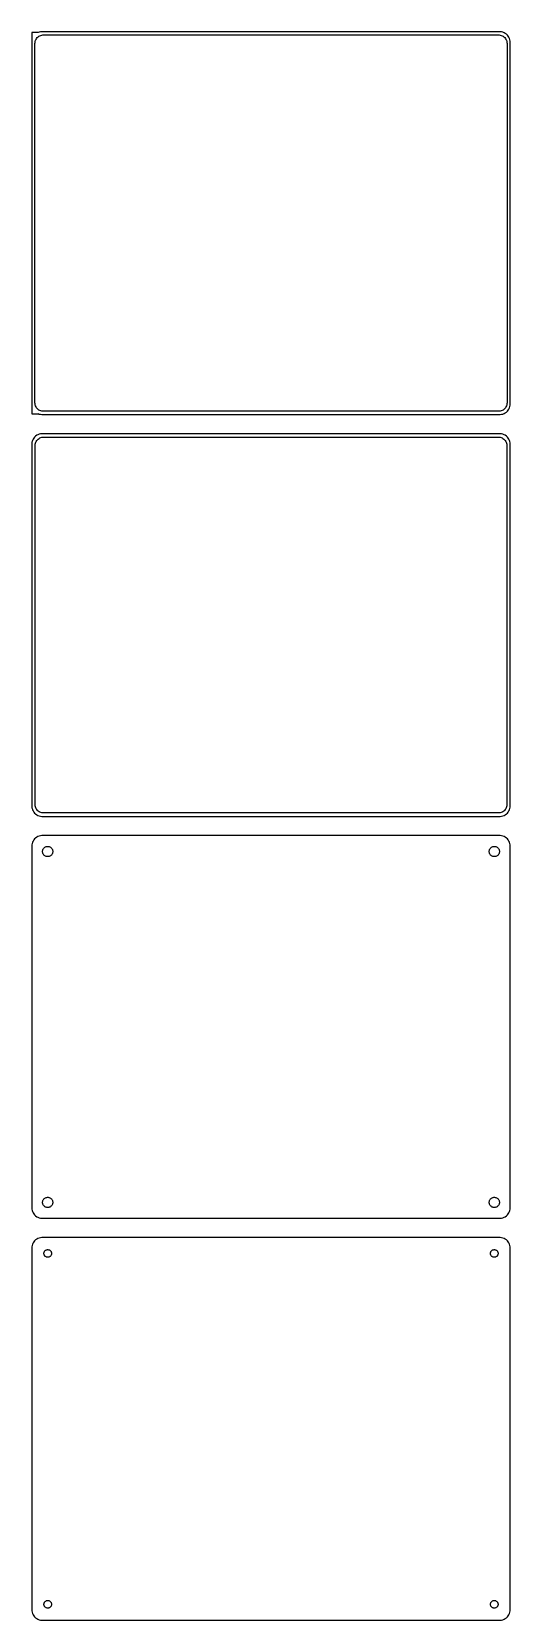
# Model space of a CAD drawing. Header units: metres. Extents: x -112 to 112, y 477 to 1224.
import ezdxf

# ---------------------------------------------------------------- set-up
doc = ezdxf.new("R2010")
doc.units = ezdxf.units.M

msp = doc.modelspace()

# ---------------------------------------------------------------- linework, layer by layer
for p, q in [((-109.5, 1223.61), (-112.5, 1223.61)), ((-112.5, 1223.61), (-112.5, 1044.39)), ((-111, 1218.5), (-110.968, 1219)), ((-111, 1049.5), (-111, 1218.5)), ((-110.968, 1219), (-110.874, 1219.49)), ((-110.874, 1219.49), (-110.719, 1219.97)), ((-110.719, 1219.97), (-110.505, 1220.43)), ((-110.505, 1220.43), (-110.236, 1220.85)), ((-110.236, 1220.85), (-109.916, 1221.24)), ((-109.916, 1221.24), (-109.55, 1221.58)), ((-109.55, 1221.58), (-109.143, 1221.88)), ((-109.045, 1223.76), (-109.5, 1223.58)), ((-109.5, 1223.58), (-109.5, 1223.61)), ((-109.143, 1221.88), (-108.703, 1222.12)), ((-108.437, 1223.91), (-109.045, 1223.76)), ((-108.703, 1222.12), (-108.236, 1222.3)), ((-107.814, 1223.99), (-108.437, 1223.91)), ((-108.236, 1222.3), (-107.75, 1222.43)), ((107.814, 1223.99), (-107.814, 1223.99)), ((-107.75, 1222.43), (-107.251, 1222.49)), ((-107.251, 1222.49), (107.251, 1222.49)), ((107.251, 1222.49), (107.75, 1222.43)), ((107.75, 1222.43), (108.236, 1222.3)), ((108.437, 1223.91), (107.814, 1223.99)), ((108.236, 1222.3), (108.703, 1222.12)), ((109.045, 1223.76), (108.437, 1223.91)), ((108.703, 1222.12), (109.143, 1221.88)), ((109.629, 1223.52), (109.045, 1223.76)), ((109.143, 1221.88), (109.55, 1221.58)), ((109.55, 1221.58), (109.916, 1221.24)), ((110.179, 1223.22), (109.629, 1223.52)), ((109.916, 1221.24), (110.236, 1220.85)), ((110.687, 1222.85), (110.179, 1223.22)), ((110.236, 1220.85), (110.505, 1220.43)), ((110.505, 1220.43), (110.719, 1219.97)), ((111.145, 1222.42), (110.687, 1222.85)), ((110.719, 1219.97), (110.874, 1219.49)), ((110.874, 1219.49), (110.968, 1219)), ((110.968, 1219), (111, 1218.5)), ((111, 1218.5), (111, 1049.5)), ((111.545, 1221.94), (111.145, 1222.42)), ((111.882, 1221.41), (111.545, 1221.94)), ((112.149, 1220.84), (111.882, 1221.41)), ((112.343, 1220.24), (112.149, 1220.84)), ((112.461, 1219.63), (112.343, 1220.24)), ((112.5, 1219), (112.461, 1219.63)), ((112.5, 1049), (112.5, 1219)), ((-110.968, 1049), (-111, 1049.5)), ((-110.874, 1048.51), (-110.968, 1049)), ((-110.719, 1048.03), (-110.874, 1048.51)), ((-110.505, 1047.57), (-110.719, 1048.03)), ((-110.236, 1047.15), (-110.505, 1047.57)), ((-109.916, 1046.76), (-110.236, 1047.15)), ((-109.55, 1046.42), (-109.916, 1046.76)), ((-109.143, 1046.12), (-109.55, 1046.42)), ((-108.703, 1045.88), (-109.143, 1046.12)), ((-108.236, 1045.7), (-108.703, 1045.88)), ((108.703, 1045.88), (108.236, 1045.7)), ((109.143, 1046.12), (108.703, 1045.88)), ((109.55, 1046.42), (109.143, 1046.12)), ((109.916, 1046.76), (109.55, 1046.42)), ((110.236, 1047.15), (109.916, 1046.76)), ((110.505, 1047.57), (110.236, 1047.15)), ((110.719, 1048.03), (110.505, 1047.57)), ((110.874, 1048.51), (110.719, 1048.03)), ((110.968, 1049), (110.874, 1048.51)), ((111, 1049.5), (110.968, 1049)), ((111.145, 1045.58), (111.545, 1046.06)), ((111.545, 1046.06), (111.882, 1046.59)), ((111.882, 1046.59), (112.149, 1047.16)), ((112.149, 1047.16), (112.343, 1047.76)), ((112.343, 1047.76), (112.461, 1048.37)), ((112.461, 1048.37), (112.5, 1049)), ((-112.5, 1044.39), (-109.5, 1044.39)), ((-109.5, 1044.39), (-109.5, 1044.42)), ((-109.5, 1044.42), (-109.045, 1044.24)), ((-109.045, 1044.24), (-108.437, 1044.09)), ((-108.437, 1044.09), (-107.814, 1044.01)), ((-107.75, 1045.57), (-108.236, 1045.7)), ((-107.814, 1044.01), (107.814, 1044.01)), ((-107.251, 1045.51), (-107.75, 1045.57)), ((107.251, 1045.51), (-107.251, 1045.51)), ((107.75, 1045.57), (107.251, 1045.51)), ((108.236, 1045.7), (107.75, 1045.57)), ((107.814, 1044.01), (108.437, 1044.09)), ((108.437, 1044.09), (109.045, 1044.24)), ((109.045, 1044.24), (109.629, 1044.48)), ((109.629, 1044.48), (110.179, 1044.78)), ((110.179, 1044.78), (110.687, 1045.15)), ((110.687, 1045.15), (111.145, 1045.58)), ((-112.4, 1030.94), (-112.5, 1030.94)), ((-112.5, 1030.94), (-112.5, 859.056)), ((-112.343, 1031.24), (-112.4, 1030.94)), ((-112.149, 1031.84), (-112.343, 1031.24)), ((-111.882, 1032.41), (-112.149, 1031.84)), ((-111.545, 1032.94), (-111.882, 1032.41)), ((-111.145, 1033.42), (-111.545, 1032.94)), ((-110.687, 1033.85), (-111.145, 1033.42)), ((-110.751, 1030.46), (-110.601, 1030.93)), ((-110.179, 1034.22), (-110.687, 1033.85)), ((-110.601, 1030.93), (-110.394, 1031.37)), ((-110.394, 1031.37), (-110.133, 1031.78)), ((-109.629, 1034.52), (-110.179, 1034.22)), ((-110.133, 1031.78), (-109.823, 1032.15)), ((-109.823, 1032.15), (-109.469, 1032.48)), ((-109.045, 1034.76), (-109.629, 1034.52)), ((-109.469, 1032.48), (-109.075, 1032.77)), ((-109.075, 1032.77), (-108.649, 1033)), ((-108.437, 1034.91), (-109.045, 1034.76)), ((-108.649, 1033), (-108.197, 1033.18)), ((-107.814, 1034.99), (-108.437, 1034.91)), ((-108.197, 1033.18), (-107.726, 1033.3)), ((107.814, 1034.99), (-107.814, 1034.99)), ((-107.726, 1033.3), (-107.243, 1033.36)), ((-107.243, 1033.36), (107.243, 1033.36)), ((107.243, 1033.36), (107.726, 1033.3)), ((107.726, 1033.3), (108.197, 1033.18)), ((108.437, 1034.91), (107.814, 1034.99)), ((108.197, 1033.18), (108.649, 1033)), ((109.045, 1034.76), (108.437, 1034.91)), ((108.649, 1033), (109.075, 1032.77)), ((109.629, 1034.52), (109.045, 1034.76)), ((109.075, 1032.77), (109.469, 1032.48)), ((109.469, 1032.48), (109.823, 1032.15)), ((110.179, 1034.22), (109.629, 1034.52)), ((109.823, 1032.15), (110.133, 1031.78)), ((110.133, 1031.78), (110.394, 1031.37)), ((110.687, 1033.85), (110.179, 1034.22)), ((110.394, 1031.37), (110.601, 1030.93)), ((110.601, 1030.93), (110.751, 1030.46)), ((111.145, 1033.42), (110.687, 1033.85)), ((111.545, 1032.94), (111.145, 1033.42)), ((111.882, 1032.41), (111.545, 1032.94)), ((112.149, 1031.84), (111.882, 1032.41)), ((112.343, 1031.24), (112.149, 1031.84)), ((112.461, 1030.63), (112.343, 1031.24)), ((-110.873, 1029.5), (-110.842, 1029.99)), ((-110.873, 860.5), (-110.873, 1029.5)), ((-110.842, 1029.99), (-110.751, 1030.46)), ((110.751, 1030.46), (110.842, 1029.99)), ((110.842, 1029.99), (110.873, 1029.5)), ((110.873, 1029.5), (110.873, 860.5)), ((112.5, 1030), (112.461, 1030.63)), ((112.5, 860), (112.5, 1030)), ((-112.5, 859.056), (-112.4, 859.056)), ((-112.4, 859.056), (-112.343, 858.757)), ((-110.842, 860.015), (-110.873, 860.5)), ((-110.751, 859.537), (-110.842, 860.015)), ((-110.601, 859.074), (-110.751, 859.537)), ((-110.394, 858.634), (-110.601, 859.074)), ((110.601, 859.074), (110.394, 858.634)), ((110.751, 859.537), (110.601, 859.074)), ((110.842, 860.015), (110.751, 859.537)), ((110.873, 860.5), (110.842, 860.015)), ((112.343, 858.757), (112.461, 859.373)), ((112.461, 859.373), (112.5, 860)), ((-112.343, 858.757), (-112.149, 858.159)), ((-112.149, 858.159), (-111.882, 857.591)), ((-111.882, 857.591), (-111.545, 857.061)), ((-111.545, 857.061), (-111.145, 856.577)), ((-111.145, 856.577), (-110.687, 856.147)), ((-110.687, 856.147), (-110.179, 855.778)), ((-110.133, 858.224), (-110.394, 858.634)), ((-110.179, 855.778), (-109.629, 855.476)), ((-109.823, 857.849), (-110.133, 858.224)), ((-109.469, 857.516), (-109.823, 857.849)), ((-109.629, 855.476), (-109.045, 855.245)), ((-109.075, 857.23), (-109.469, 857.516)), ((-108.649, 856.996), (-109.075, 857.23)), ((-109.045, 855.245), (-108.437, 855.089)), ((-108.197, 856.817), (-108.649, 856.996)), ((-108.437, 855.089), (-107.814, 855.01)), ((-107.726, 856.696), (-108.197, 856.817)), ((-107.814, 855.01), (107.814, 855.01)), ((-107.243, 856.635), (-107.726, 856.696)), ((107.243, 856.635), (-107.243, 856.635)), ((107.726, 856.696), (107.243, 856.635)), ((108.197, 856.817), (107.726, 856.696)), ((107.814, 855.01), (108.437, 855.089)), ((108.649, 856.996), (108.197, 856.817)), ((108.437, 855.089), (109.045, 855.245)), ((109.075, 857.23), (108.649, 856.996)), ((109.045, 855.245), (109.629, 855.476)), ((109.469, 857.516), (109.075, 857.23)), ((109.823, 857.849), (109.469, 857.516)), ((109.629, 855.476), (110.179, 855.778)), ((110.133, 858.224), (109.823, 857.849)), ((110.394, 858.634), (110.133, 858.224)), ((110.179, 855.778), (110.687, 856.147)), ((110.687, 856.147), (111.145, 856.577)), ((111.145, 856.577), (111.545, 857.061)), ((111.545, 857.061), (111.882, 857.591)), ((111.882, 857.591), (112.149, 858.159)), ((112.149, 858.159), (112.343, 858.757)), ((-111.145, 844.423), (-111.545, 843.939)), ((-110.687, 844.853), (-111.145, 844.423)), ((-110.179, 845.222), (-110.687, 844.853)), ((-109.629, 845.524), (-110.179, 845.222)), ((-109.045, 845.755), (-109.629, 845.524)), ((-108.437, 845.911), (-109.045, 845.755)), ((-107.814, 845.99), (-108.437, 845.911)), ((107.814, 845.99), (-107.814, 845.99)), ((108.437, 845.911), (107.814, 845.99)), ((109.045, 845.755), (108.437, 845.911)), ((109.629, 845.524), (109.045, 845.755)), ((110.179, 845.222), (109.629, 845.524)), ((110.687, 844.853), (110.179, 845.222)), ((111.145, 844.423), (110.687, 844.853)), ((111.545, 843.939), (111.145, 844.423)), ((-112.461, 841.627), (-112.5, 841)), ((-112.5, 841), (-112.5, 671)), ((-112.343, 842.243), (-112.461, 841.627)), ((-112.149, 842.841), (-112.343, 842.243)), ((-111.882, 843.409), (-112.149, 842.841)), ((-111.545, 843.939), (-111.882, 843.409)), ((-107.4, 838.5), (-107.381, 838.801)), ((-107.381, 838.199), (-107.4, 838.5)), ((-107.381, 838.801), (-107.325, 839.097)), ((-107.325, 837.903), (-107.381, 838.199)), ((-107.325, 839.097), (-107.231, 839.383)), ((-107.231, 837.617), (-107.325, 837.903)), ((-107.231, 839.383), (-107.103, 839.656)), ((-107.103, 837.344), (-107.231, 837.617)), ((-107.103, 839.656), (-106.942, 839.911)), ((-106.942, 837.089), (-107.103, 837.344)), ((-106.942, 839.911), (-106.75, 840.143)), ((-106.75, 836.857), (-106.942, 837.089)), ((-106.75, 840.143), (-106.53, 840.349)), ((-106.53, 836.651), (-106.75, 836.857)), ((-106.53, 840.349), (-106.286, 840.526)), ((-106.286, 836.474), (-106.53, 836.651)), ((-106.286, 840.526), (-106.022, 840.672)), ((-106.022, 840.672), (-105.742, 840.783)), ((-105.742, 840.783), (-105.45, 840.857)), ((-105.45, 840.857), (-105.151, 840.895)), ((-105.151, 840.895), (-104.849, 840.895)), ((-104.849, 840.895), (-104.55, 840.857)), ((-104.55, 840.857), (-104.258, 840.783)), ((-104.258, 840.783), (-103.978, 840.672)), ((-103.978, 840.672), (-103.714, 840.526)), ((-103.714, 840.526), (-103.47, 840.349)), ((-103.47, 836.651), (-103.714, 836.474)), ((-103.47, 840.349), (-103.25, 840.143)), ((-103.25, 836.857), (-103.47, 836.651)), ((-103.25, 840.143), (-103.058, 839.911)), ((-103.058, 837.089), (-103.25, 836.857)), ((-103.058, 839.911), (-102.897, 839.656)), ((-102.897, 837.344), (-103.058, 837.089)), ((-102.897, 839.656), (-102.769, 839.383)), ((-102.769, 837.617), (-102.897, 837.344)), ((-102.769, 839.383), (-102.675, 839.097)), ((-102.675, 837.903), (-102.769, 837.617)), ((-102.675, 839.097), (-102.619, 838.801)), ((-102.619, 838.199), (-102.675, 837.903)), ((-102.619, 838.801), (-102.6, 838.5)), ((-102.6, 838.5), (-102.619, 838.199)), ((102.6, 838.5), (102.619, 838.801)), ((102.619, 838.199), (102.6, 838.5)), ((102.619, 838.801), (102.675, 839.097)), ((102.675, 837.903), (102.619, 838.199)), ((102.675, 839.097), (102.769, 839.383)), ((102.769, 837.617), (102.675, 837.903)), ((102.769, 839.383), (102.897, 839.656)), ((102.897, 837.344), (102.769, 837.617)), ((102.897, 839.656), (103.058, 839.911)), ((103.058, 837.089), (102.897, 837.344)), ((103.058, 839.911), (103.25, 840.143)), ((103.25, 836.857), (103.058, 837.089)), ((103.25, 840.143), (103.47, 840.349)), ((103.47, 836.651), (103.25, 836.857)), ((103.47, 840.349), (103.714, 840.526)), ((103.714, 836.474), (103.47, 836.651)), ((103.714, 840.526), (103.978, 840.672)), ((103.978, 840.672), (104.258, 840.783)), ((104.258, 840.783), (104.55, 840.857)), ((104.55, 840.857), (104.849, 840.895)), ((104.849, 840.895), (105.151, 840.895)), ((105.151, 840.895), (105.45, 840.857)), ((105.45, 840.857), (105.742, 840.783)), ((105.742, 840.783), (106.022, 840.672)), ((106.022, 840.672), (106.286, 840.526)), ((106.286, 840.526), (106.53, 840.349)), ((106.53, 836.651), (106.286, 836.474)), ((106.53, 840.349), (106.75, 840.143)), ((106.75, 836.857), (106.53, 836.651)), ((106.75, 840.143), (106.942, 839.911)), ((106.942, 837.089), (106.75, 836.857)), ((106.942, 839.911), (107.103, 839.656)), ((107.103, 837.344), (106.942, 837.089)), ((107.103, 839.656), (107.231, 839.383)), ((107.231, 837.617), (107.103, 837.344)), ((107.231, 839.383), (107.325, 839.097)), ((107.325, 837.903), (107.231, 837.617)), ((107.325, 839.097), (107.381, 838.801)), ((107.381, 838.199), (107.325, 837.903)), ((107.381, 838.801), (107.4, 838.5)), ((107.4, 838.5), (107.381, 838.199)), ((111.882, 843.409), (111.545, 843.939)), ((112.149, 842.841), (111.882, 843.409)), ((112.343, 842.243), (112.149, 842.841)), ((112.461, 841.627), (112.343, 842.243)), ((112.5, 841), (112.461, 841.627)), ((112.5, 671), (112.5, 841)), ((-106.022, 836.328), (-106.286, 836.474)), ((-105.742, 836.217), (-106.022, 836.328)), ((-105.45, 836.143), (-105.742, 836.217)), ((-105.151, 836.105), (-105.45, 836.143)), ((-104.849, 836.105), (-105.151, 836.105)), ((-104.55, 836.143), (-104.849, 836.105)), ((-104.258, 836.217), (-104.55, 836.143)), ((-103.978, 836.328), (-104.258, 836.217)), ((-103.714, 836.474), (-103.978, 836.328)), ((103.978, 836.328), (103.714, 836.474)), ((104.258, 836.217), (103.978, 836.328)), ((104.55, 836.143), (104.258, 836.217)), ((104.849, 836.105), (104.55, 836.143)), ((105.151, 836.105), (104.849, 836.105)), ((105.45, 836.143), (105.151, 836.105)), ((105.742, 836.217), (105.45, 836.143)), ((106.022, 836.328), (105.742, 836.217)), ((106.286, 836.474), (106.022, 836.328)), ((-107.4, 673.5), (-107.381, 673.801)), ((-107.381, 673.199), (-107.4, 673.5)), ((-107.381, 673.801), (-107.325, 674.097)), ((-107.325, 672.903), (-107.381, 673.199)), ((-107.325, 674.097), (-107.231, 674.383)), ((-107.231, 672.617), (-107.325, 672.903)), ((-107.231, 674.383), (-107.103, 674.656)), ((-107.103, 672.344), (-107.231, 672.617)), ((-107.103, 674.656), (-106.942, 674.911)), ((-106.942, 672.089), (-107.103, 672.344)), ((-106.942, 674.911), (-106.75, 675.143)), ((-106.75, 675.143), (-106.53, 675.349)), ((-106.53, 675.349), (-106.286, 675.526)), ((-106.286, 675.526), (-106.022, 675.672)), ((-106.022, 675.672), (-105.742, 675.783)), ((-105.742, 675.783), (-105.45, 675.857)), ((-105.45, 675.857), (-105.151, 675.895)), ((-105.151, 675.895), (-104.849, 675.895)), ((-104.849, 675.895), (-104.55, 675.857)), ((-104.55, 675.857), (-104.258, 675.783)), ((-104.258, 675.783), (-103.978, 675.672)), ((-103.978, 675.672), (-103.714, 675.526)), ((-103.714, 675.526), (-103.47, 675.349)), ((-103.47, 675.349), (-103.25, 675.143)), ((-103.25, 675.143), (-103.058, 674.911)), ((-103.058, 674.911), (-102.897, 674.656)), ((-102.897, 672.344), (-103.058, 672.089)), ((-102.897, 674.656), (-102.769, 674.383)), ((-102.769, 672.617), (-102.897, 672.344)), ((-102.769, 674.383), (-102.675, 674.097)), ((-102.675, 672.903), (-102.769, 672.617)), ((-102.675, 674.097), (-102.619, 673.801)), ((-102.619, 673.199), (-102.675, 672.903)), ((-102.619, 673.801), (-102.6, 673.5)), ((-102.6, 673.5), (-102.619, 673.199)), ((102.6, 673.5), (102.619, 673.801)), ((102.619, 673.199), (102.6, 673.5)), ((102.619, 673.801), (102.675, 674.097)), ((102.675, 672.903), (102.619, 673.199)), ((102.675, 674.097), (102.769, 674.383)), ((102.769, 672.617), (102.675, 672.903)), ((102.769, 674.383), (102.897, 674.656)), ((102.897, 672.344), (102.769, 672.617)), ((102.897, 674.656), (103.058, 674.911)), ((103.058, 672.089), (102.897, 672.344)), ((103.058, 674.911), (103.25, 675.143)), ((103.25, 675.143), (103.47, 675.349)), ((103.47, 675.349), (103.714, 675.526)), ((103.714, 675.526), (103.978, 675.672)), ((103.978, 675.672), (104.258, 675.783)), ((104.258, 675.783), (104.55, 675.857)), ((104.55, 675.857), (104.849, 675.895)), ((104.849, 675.895), (105.151, 675.895)), ((105.151, 675.895), (105.45, 675.857)), ((105.45, 675.857), (105.742, 675.783)), ((105.742, 675.783), (106.022, 675.672)), ((106.022, 675.672), (106.286, 675.526)), ((106.286, 675.526), (106.53, 675.349)), ((106.53, 675.349), (106.75, 675.143)), ((106.75, 675.143), (106.942, 674.911)), ((106.942, 674.911), (107.103, 674.656)), ((107.103, 672.344), (106.942, 672.089)), ((107.103, 674.656), (107.231, 674.383)), ((107.231, 672.617), (107.103, 672.344)), ((107.231, 674.383), (107.325, 674.097)), ((107.325, 672.903), (107.231, 672.617)), ((107.325, 674.097), (107.381, 673.801)), ((107.381, 673.199), (107.325, 672.903)), ((107.381, 673.801), (107.4, 673.5)), ((107.4, 673.5), (107.381, 673.199)), ((-112.5, 671), (-112.461, 670.373)), ((-112.461, 670.373), (-112.343, 669.757)), ((-112.343, 669.757), (-112.149, 669.159)), ((-112.149, 669.159), (-111.882, 668.591)), ((-111.882, 668.591), (-111.545, 668.061)), ((-111.545, 668.061), (-111.145, 667.577)), ((-111.145, 667.577), (-110.687, 667.147)), ((-110.687, 667.147), (-110.179, 666.778)), ((-110.179, 666.778), (-109.629, 666.476)), ((-109.629, 666.476), (-109.045, 666.245)), ((-109.045, 666.245), (-108.437, 666.089)), ((-108.437, 666.089), (-107.814, 666.01)), ((-107.814, 666.01), (107.814, 666.01)), ((-106.75, 671.857), (-106.942, 672.089)), ((-106.53, 671.651), (-106.75, 671.857)), ((-106.286, 671.474), (-106.53, 671.651)), ((-106.022, 671.328), (-106.286, 671.474)), ((-105.742, 671.217), (-106.022, 671.328)), ((-105.45, 671.143), (-105.742, 671.217)), ((-105.151, 671.105), (-105.45, 671.143)), ((-104.849, 671.105), (-105.151, 671.105)), ((-104.55, 671.143), (-104.849, 671.105)), ((-104.258, 671.217), (-104.55, 671.143)), ((-103.978, 671.328), (-104.258, 671.217)), ((-103.714, 671.474), (-103.978, 671.328)), ((-103.47, 671.651), (-103.714, 671.474)), ((-103.25, 671.857), (-103.47, 671.651)), ((-103.058, 672.089), (-103.25, 671.857)), ((103.25, 671.857), (103.058, 672.089)), ((103.47, 671.651), (103.25, 671.857)), ((103.714, 671.474), (103.47, 671.651)), ((103.978, 671.328), (103.714, 671.474)), ((104.258, 671.217), (103.978, 671.328)), ((104.55, 671.143), (104.258, 671.217)), ((104.849, 671.105), (104.55, 671.143)), ((105.151, 671.105), (104.849, 671.105)), ((105.45, 671.143), (105.151, 671.105)), ((105.742, 671.217), (105.45, 671.143)), ((106.022, 671.328), (105.742, 671.217)), ((106.286, 671.474), (106.022, 671.328)), ((106.53, 671.651), (106.286, 671.474)), ((106.75, 671.857), (106.53, 671.651)), ((106.942, 672.089), (106.75, 671.857)), ((107.814, 666.01), (108.437, 666.089)), ((108.437, 666.089), (109.045, 666.245)), ((109.045, 666.245), (109.629, 666.476)), ((109.629, 666.476), (110.179, 666.778)), ((110.179, 666.778), (110.687, 667.147)), ((110.687, 667.147), (111.145, 667.577)), ((111.145, 667.577), (111.545, 668.061)), ((111.545, 668.061), (111.882, 668.591)), ((111.882, 668.591), (112.149, 669.159)), ((112.149, 669.159), (112.343, 669.757)), ((112.343, 669.757), (112.461, 670.373)), ((112.461, 670.373), (112.5, 671)), ((-112.461, 652.627), (-112.5, 652)), ((-112.5, 652), (-112.5, 482)), ((-112.343, 653.243), (-112.461, 652.627)), ((-112.149, 653.841), (-112.343, 653.243)), ((-111.882, 654.409), (-112.149, 653.841)), ((-111.545, 654.939), (-111.882, 654.409)), ((-111.145, 655.423), (-111.545, 654.939)), ((-110.687, 655.853), (-111.145, 655.423)), ((-110.179, 656.222), (-110.687, 655.853)), ((-109.629, 656.524), (-110.179, 656.222)), ((-109.045, 656.755), (-109.629, 656.524)), ((-108.437, 656.911), (-109.045, 656.755)), ((-107.814, 656.99), (-108.437, 656.911)), ((107.814, 656.99), (-107.814, 656.99)), ((-106.786, 649.726), (-106.743, 649.948)), ((-106.743, 649.948), (-106.674, 650.163)), ((-106.674, 650.163), (-106.577, 650.367)), ((-106.577, 650.367), (-106.456, 650.558)), ((-106.456, 650.558), (-106.312, 650.732)), ((-106.312, 650.732), (-106.147, 650.887)), ((-106.147, 650.887), (-105.964, 651.02)), ((-105.964, 651.02), (-105.766, 651.129)), ((-105.766, 651.129), (-105.556, 651.212)), ((-105.556, 651.212), (-105.337, 651.268)), ((-105.337, 651.268), (-105.113, 651.296)), ((-105.113, 651.296), (-104.887, 651.296)), ((-104.887, 651.296), (-104.663, 651.268)), ((-104.663, 651.268), (-104.444, 651.212)), ((-104.444, 651.212), (-104.234, 651.129)), ((-104.234, 651.129), (-104.036, 651.02)), ((-104.036, 651.02), (-103.853, 650.887)), ((-103.853, 650.887), (-103.688, 650.732)), ((-103.688, 650.732), (-103.544, 650.558)), ((-103.544, 650.558), (-103.423, 650.367)), ((-103.423, 650.367), (-103.326, 650.163)), ((-103.326, 650.163), (-103.257, 649.948)), ((-103.257, 649.948), (-103.214, 649.726)), ((103.214, 649.726), (103.257, 649.948)), ((103.257, 649.948), (103.326, 650.163)), ((103.326, 650.163), (103.423, 650.367)), ((103.423, 650.367), (103.544, 650.558)), ((103.544, 650.558), (103.688, 650.732)), ((103.688, 650.732), (103.853, 650.887)), ((103.853, 650.887), (104.036, 651.02)), ((104.036, 651.02), (104.234, 651.129)), ((104.234, 651.129), (104.444, 651.212)), ((104.444, 651.212), (104.663, 651.268)), ((104.663, 651.268), (104.887, 651.296)), ((104.887, 651.296), (105.113, 651.296)), ((105.113, 651.296), (105.337, 651.268)), ((105.337, 651.268), (105.556, 651.212)), ((105.556, 651.212), (105.766, 651.129)), ((105.766, 651.129), (105.964, 651.02)), ((105.964, 651.02), (106.147, 650.887)), ((106.147, 650.887), (106.312, 650.732)), ((106.312, 650.732), (106.456, 650.558)), ((106.456, 650.558), (106.577, 650.367)), ((106.577, 650.367), (106.674, 650.163)), ((106.674, 650.163), (106.743, 649.948)), ((106.743, 649.948), (106.786, 649.726)), ((108.437, 656.911), (107.814, 656.99)), ((109.045, 656.755), (108.437, 656.911)), ((109.629, 656.524), (109.045, 656.755)), ((110.179, 656.222), (109.629, 656.524)), ((110.687, 655.853), (110.179, 656.222)), ((111.145, 655.423), (110.687, 655.853)), ((111.545, 654.939), (111.145, 655.423)), ((111.882, 654.409), (111.545, 654.939)), ((112.149, 653.841), (111.882, 654.409)), ((112.343, 653.243), (112.149, 653.841)), ((112.461, 652.627), (112.343, 653.243)), ((112.5, 652), (112.461, 652.627)), ((112.5, 482), (112.5, 652)), ((-106.8, 649.5), (-106.786, 649.726)), ((-106.786, 649.274), (-106.8, 649.5)), ((-106.743, 649.052), (-106.786, 649.274)), ((-106.674, 648.837), (-106.743, 649.052)), ((-106.577, 648.633), (-106.674, 648.837)), ((-106.456, 648.442), (-106.577, 648.633)), ((-106.312, 648.268), (-106.456, 648.442)), ((-106.147, 648.113), (-106.312, 648.268)), ((-105.964, 647.98), (-106.147, 648.113)), ((-105.766, 647.871), (-105.964, 647.98)), ((-105.556, 647.788), (-105.766, 647.871)), ((-105.337, 647.732), (-105.556, 647.788)), ((-105.113, 647.704), (-105.337, 647.732)), ((-104.887, 647.704), (-105.113, 647.704)), ((-104.663, 647.732), (-104.887, 647.704)), ((-104.444, 647.788), (-104.663, 647.732)), ((-104.234, 647.871), (-104.444, 647.788)), ((-104.036, 647.98), (-104.234, 647.871)), ((-103.853, 648.113), (-104.036, 647.98)), ((-103.688, 648.268), (-103.853, 648.113)), ((-103.544, 648.442), (-103.688, 648.268)), ((-103.423, 648.633), (-103.544, 648.442)), ((-103.326, 648.837), (-103.423, 648.633)), ((-103.257, 649.052), (-103.326, 648.837)), ((-103.214, 649.274), (-103.257, 649.052)), ((-103.214, 649.726), (-103.2, 649.5)), ((-103.2, 649.5), (-103.214, 649.274)), ((103.2, 649.5), (103.214, 649.726)), ((103.214, 649.274), (103.2, 649.5)), ((103.257, 649.052), (103.214, 649.274)), ((103.326, 648.837), (103.257, 649.052)), ((103.423, 648.633), (103.326, 648.837)), ((103.544, 648.442), (103.423, 648.633)), ((103.688, 648.268), (103.544, 648.442)), ((103.853, 648.113), (103.688, 648.268)), ((104.036, 647.98), (103.853, 648.113)), ((104.234, 647.871), (104.036, 647.98)), ((104.444, 647.788), (104.234, 647.871)), ((104.663, 647.732), (104.444, 647.788)), ((104.887, 647.704), (104.663, 647.732)), ((105.113, 647.704), (104.887, 647.704)), ((105.337, 647.732), (105.113, 647.704)), ((105.556, 647.788), (105.337, 647.732)), ((105.766, 647.871), (105.556, 647.788)), ((105.964, 647.98), (105.766, 647.871)), ((106.147, 648.113), (105.964, 647.98)), ((106.312, 648.268), (106.147, 648.113)), ((106.456, 648.442), (106.312, 648.268)), ((106.577, 648.633), (106.456, 648.442)), ((106.674, 648.837), (106.577, 648.633)), ((106.743, 649.052), (106.674, 648.837)), ((106.786, 649.274), (106.743, 649.052)), ((106.786, 649.726), (106.8, 649.5)), ((106.8, 649.5), (106.786, 649.274)), ((-106.577, 485.367), (-106.456, 485.558)), ((-106.456, 485.558), (-106.312, 485.732)), ((-106.312, 485.732), (-106.147, 485.887)), ((-106.147, 485.887), (-105.964, 486.02)), ((-105.964, 486.02), (-105.766, 486.129)), ((-105.766, 486.129), (-105.556, 486.212)), ((-105.556, 486.212), (-105.337, 486.268)), ((-105.337, 486.268), (-105.113, 486.296)), ((-105.113, 486.296), (-104.887, 486.296)), ((-104.887, 486.296), (-104.663, 486.268)), ((-104.663, 486.268), (-104.444, 486.212)), ((-104.444, 486.212), (-104.234, 486.129)), ((-104.234, 486.129), (-104.036, 486.02)), ((-104.036, 486.02), (-103.853, 485.887)), ((-103.853, 485.887), (-103.688, 485.732)), ((-103.688, 485.732), (-103.544, 485.558)), ((-103.544, 485.558), (-103.423, 485.367)), ((103.423, 485.367), (103.544, 485.558)), ((103.544, 485.558), (103.688, 485.732)), ((103.688, 485.732), (103.853, 485.887)), ((103.853, 485.887), (104.036, 486.02)), ((104.036, 486.02), (104.234, 486.129)), ((104.234, 486.129), (104.444, 486.212)), ((104.444, 486.212), (104.663, 486.268)), ((104.663, 486.268), (104.887, 486.296)), ((104.887, 486.296), (105.113, 486.296)), ((105.113, 486.296), (105.337, 486.268)), ((105.337, 486.268), (105.556, 486.212)), ((105.556, 486.212), (105.766, 486.129)), ((105.766, 486.129), (105.964, 486.02)), ((105.964, 486.02), (106.147, 485.887)), ((106.147, 485.887), (106.312, 485.732)), ((106.312, 485.732), (106.456, 485.558)), ((106.456, 485.558), (106.577, 485.367)), ((-112.5, 482), (-112.461, 481.373)), ((-112.461, 481.373), (-112.343, 480.757)), ((-112.343, 480.757), (-112.149, 480.159)), ((-112.149, 480.159), (-111.882, 479.591)), ((-111.882, 479.591), (-111.545, 479.061)), ((-111.545, 479.061), (-111.145, 478.577)), ((-111.145, 478.577), (-110.687, 478.147)), ((-110.687, 478.147), (-110.179, 477.778)), ((-106.8, 484.5), (-106.786, 484.726)), ((-106.786, 484.274), (-106.8, 484.5)), ((-106.786, 484.726), (-106.743, 484.948)), ((-106.743, 484.052), (-106.786, 484.274)), ((-106.743, 484.948), (-106.674, 485.163)), ((-106.674, 483.837), (-106.743, 484.052)), ((-106.674, 485.163), (-106.577, 485.367)), ((-106.577, 483.633), (-106.674, 483.837)), ((-106.456, 483.442), (-106.577, 483.633)), ((-106.312, 483.268), (-106.456, 483.442)), ((-106.147, 483.113), (-106.312, 483.268)), ((-105.964, 482.98), (-106.147, 483.113)), ((-105.766, 482.871), (-105.964, 482.98)), ((-105.556, 482.788), (-105.766, 482.871)), ((-105.337, 482.732), (-105.556, 482.788)), ((-105.113, 482.704), (-105.337, 482.732)), ((-104.887, 482.704), (-105.113, 482.704)), ((-104.663, 482.732), (-104.887, 482.704)), ((-104.444, 482.788), (-104.663, 482.732)), ((-104.234, 482.871), (-104.444, 482.788)), ((-104.036, 482.98), (-104.234, 482.871)), ((-103.853, 483.113), (-104.036, 482.98)), ((-103.688, 483.268), (-103.853, 483.113)), ((-103.544, 483.442), (-103.688, 483.268)), ((-103.423, 483.633), (-103.544, 483.442)), ((-103.423, 485.367), (-103.326, 485.163)), ((-103.326, 483.837), (-103.423, 483.633)), ((-103.326, 485.163), (-103.257, 484.948)), ((-103.257, 484.052), (-103.326, 483.837)), ((-103.257, 484.948), (-103.214, 484.726)), ((-103.214, 484.274), (-103.257, 484.052)), ((-103.214, 484.726), (-103.2, 484.5)), ((-103.2, 484.5), (-103.214, 484.274)), ((103.2, 484.5), (103.214, 484.726)), ((103.214, 484.274), (103.2, 484.5)), ((103.214, 484.726), (103.257, 484.948)), ((103.257, 484.052), (103.214, 484.274)), ((103.257, 484.948), (103.326, 485.163)), ((103.326, 483.837), (103.257, 484.052)), ((103.326, 485.163), (103.423, 485.367)), ((103.423, 483.633), (103.326, 483.837)), ((103.544, 483.442), (103.423, 483.633)), ((103.688, 483.268), (103.544, 483.442)), ((103.853, 483.113), (103.688, 483.268)), ((104.036, 482.98), (103.853, 483.113)), ((104.234, 482.871), (104.036, 482.98)), ((104.444, 482.788), (104.234, 482.871)), ((104.663, 482.732), (104.444, 482.788)), ((104.887, 482.704), (104.663, 482.732)), ((105.113, 482.704), (104.887, 482.704)), ((105.337, 482.732), (105.113, 482.704)), ((105.556, 482.788), (105.337, 482.732)), ((105.766, 482.871), (105.556, 482.788)), ((105.964, 482.98), (105.766, 482.871)), ((106.147, 483.113), (105.964, 482.98)), ((106.312, 483.268), (106.147, 483.113)), ((106.456, 483.442), (106.312, 483.268)), ((106.577, 483.633), (106.456, 483.442)), ((106.577, 485.367), (106.674, 485.163)), ((106.674, 483.837), (106.577, 483.633)), ((106.674, 485.163), (106.743, 484.948)), ((106.743, 484.052), (106.674, 483.837)), ((106.743, 484.948), (106.786, 484.726)), ((106.786, 484.274), (106.743, 484.052)), ((106.786, 484.726), (106.8, 484.5)), ((106.8, 484.5), (106.786, 484.274)), ((110.179, 477.778), (110.687, 478.147)), ((110.687, 478.147), (111.145, 478.577)), ((111.145, 478.577), (111.545, 479.061)), ((111.545, 479.061), (111.882, 479.591)), ((111.882, 479.591), (112.149, 480.159)), ((112.149, 480.159), (112.343, 480.757)), ((112.343, 480.757), (112.461, 481.373)), ((112.461, 481.373), (112.5, 482)), ((-110.179, 477.778), (-109.629, 477.476)), ((-109.629, 477.476), (-109.045, 477.245)), ((-109.045, 477.245), (-108.437, 477.089)), ((-108.437, 477.089), (-107.814, 477.01)), ((-107.814, 477.01), (107.814, 477.01)), ((107.814, 477.01), (108.437, 477.089)), ((108.437, 477.089), (109.045, 477.245)), ((109.045, 477.245), (109.629, 477.476)), ((109.629, 477.476), (110.179, 477.778))]:
    msp.add_line(p, q)

doc.saveas('drawing.dxf')
